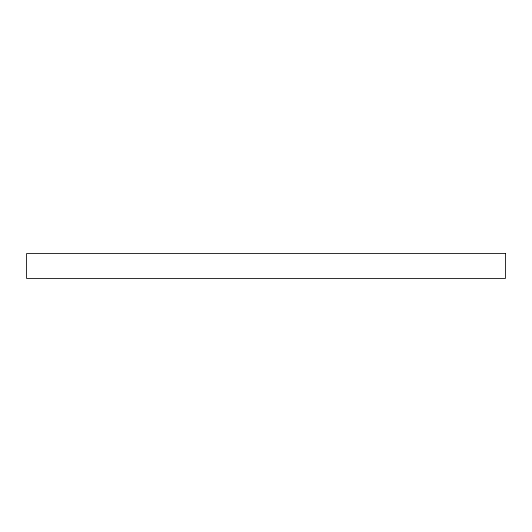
<?xml version="1.0" encoding="UTF-8"?>
<svg xmlns="http://www.w3.org/2000/svg" width="532" height="532" viewBox="0 0 532 532"><rect width="100%" height="100%" fill="white"/><g stroke="black" fill="none" stroke-linecap="round" stroke-linejoin="round"><path stroke-width="0.8" d="M505.4 253.531L26.6 253.531L26.6 278.469L505.4 278.469L505.4 253.531"/></g></svg>
